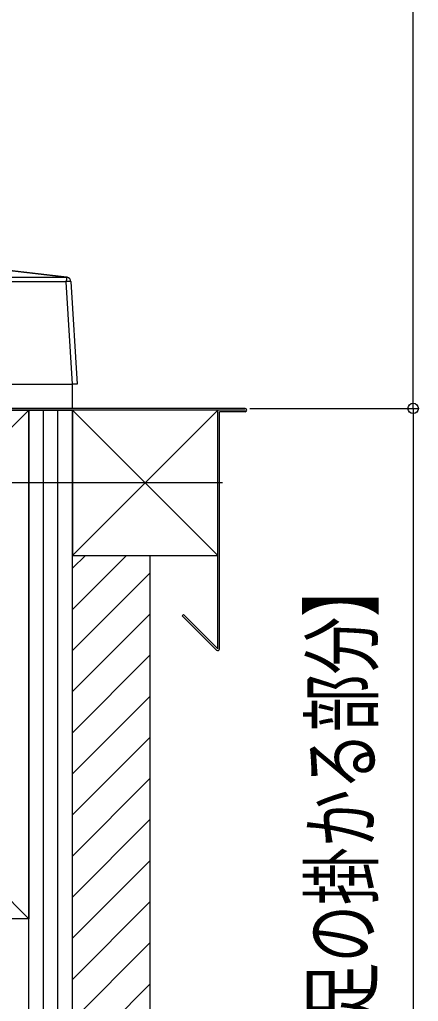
# Model space of a CAD drawing. Units: millimetres, scale not verified. Extents: x -874 to 876, y -1307 to 1301.
# Drawn here: x -536.1 to -453.8, y -1205.6 to -1002.9 of the extents above; entities that cross this region are included whole.
import ezdxf
from ezdxf.enums import TextEntityAlignment as Align

# ---------------------------------------------------------------- set-up
doc = ezdxf.new("R2010")
doc.units = ezdxf.units.MM
doc.header["$LTSCALE"] = 8
for name, color, linetype in [('0-5_YKK_13', 4, 'Continuous'), ('0-6_YKK_D', 6, 'Continuous'), ('0-8_YSS_K', 3, 'Continuous'), ('0-9_YSS_KE', 3, 'Continuous')]:
    doc.layers.add(name, color=color, linetype=linetype)
doc.styles.add('ＭＳ ゴシック', font='')
doc.styles.get('ＭＳ ゴシック').set_extended_font_data('MS Gothic')

msp = doc.modelspace()

# ---------------------------------------------------------------- linework, layer by layer
at = {"layer": '0-5_YKK_13'}
for p, q in [((-526.542, -1057.002), (-646.958, -1057.002)), ((-525.248, -1078.15), (-526.542, -1057.002)), ((-648.252, -1078.15), (-525.248, -1078.15)), ((-525.254, -1083.15), (-525.254, -1078.15)), ((-525.254, -1083.15), (-648.246, -1083.15))]:
    msp.add_line(p, q, dxfattribs=at)
for points in [[(-526.393, -1056.068), (-551.348, -1053.15), (-551.25, -1053.15), (-526.426, -1056.053)], [(-647.107, -1056.068), (-606.699, -1056.068), (-606.698, -1056.112), (-594.802, -1056.112), (-594.801, -1056.068), (-578.699, -1056.068), (-578.698, -1056.112), (-566.802, -1056.112), (-566.801, -1056.068), (-526.393, -1056.068)], [(-526.358, -1056.07), (-526.354, -1056.064), (-526.362, -1056.062)], [(-525.545, -1056.985), (-524.25, -1078.15), (-525.248, -1078.15)]]:
    msp.add_lwpolyline(points, dxfattribs=at)
for centre, radius, start, end in [((-531.036, -1055.691), 4.693, 344.01235, 355.37189), ((-526.039, -1060.987), 4.033, 82.95916, 96.9095), ((-526.543, -1057.046), 1, 79.60191, 83.33019), ((-526.543, -1057.046), 1, 3.5, 79.60191)]:
    msp.add_arc(centre, radius, start, end, dxfattribs=at)
for centre, major_axis, ratio, start_param, end_param in [((-526.542, -1057.063), (-0.94, -1), 0.030496, 4.6613472, 4.6799823), ((-526.393, -1057.063), (2.112, -0.123), 0.469913, 1.58138, 1.5981717)]:
    msp.add_ellipse(centre, major_axis=major_axis, ratio=ratio, start_param=start_param, end_param=end_param, dxfattribs=at)
at = {"layer": '0-6_YKK_D'}
for p, q in [((-454.9, -1083.15), (-454.9, -268.15)), ((-488.6, -1083.15), (-453.9, -1083.15)), ((-488.6, -1083.15), (-453.9, -1083.15)), ((-454.9, -1083.15), (-454.9, -1223.5))]:
    msp.add_line(p, q, dxfattribs=at)
msp.add_circle((-454.9, -1083.15), 1.075, dxfattribs=at)
msp.add_circle((-454.9, -1083.15), 1.075, dxfattribs=at)
at = {"layer": '0-8_YSS_K'}
for p, q in [((-489.6, -1083.15), (-698.9, -1083.15)), ((-489.6, -1083.5), (-698.9, -1083.5)), ((-639.25, -1083.5), (-534.25, -1188.5)), ((-534.25, -1083.5), (-639.25, -1188.5)), ((-531.25, -1223.5), (-531.25, -1083.5)), ((-528.25, -1223.5), (-528.25, -1083.5)), ((-525.25, -1223.5), (-525.25, -1083.5)), ((-525.25, -1083.5), (-495.25, -1113.5)), ((-495.25, -1083.5), (-525.25, -1113.5)), ((-495.25, -1132.8), (-495.25, -1083.5)), ((-489.6, -1083.85), (-494.9, -1083.85)), ((-494.9, -1132.8), (-494.9, -1083.85)), ((-494.25, -1098.5), (-564.25, -1098.5)), ((-514.097, -1113.5), (-525.25, -1124.653)), ((-522.582, -1113.5), (-525.25, -1116.168)), ((-509.25, -1113.5), (-509.25, -1223.5)), ((-509.25, -1117.138), (-525.25, -1133.138)), ((-509.25, -1125.623), (-525.25, -1141.623)), ((-502.569, -1125.976), (-502.321, -1125.729)), ((-495.497, -1133.047), (-502.569, -1125.976)), ((-495.25, -1132.8), (-502.321, -1125.729)), ((-509.25, -1134.109), (-525.25, -1150.109)), ((-509.25, -1142.594), (-525.25, -1158.594)), ((-509.25, -1151.079), (-525.25, -1167.079)), ((-509.25, -1159.564), (-525.25, -1175.564)), ((-509.25, -1168.05), (-525.25, -1184.05)), ((-509.25, -1176.535), (-525.25, -1192.535)), ((-509.25, -1185.02), (-525.25, -1201.02)), ((-509.25, -1193.506), (-525.25, -1209.506)), ((-509.25, -1201.991), (-525.25, -1217.991))]:
    msp.add_line(p, q, dxfattribs=at)
msp.add_lwpolyline([(-534.25, -1223.5), (-534.25, -1083.5), (-525.25, -1083.5)], dxfattribs=at)
msp.add_lwpolyline([(-525.25, -1113.5), (-495.25, -1113.5), (-495.25, -1083.5), (-525.25, -1083.5)], close=True, dxfattribs=at)
for centre, start, end in [((-489.6, -1083.5), 270, 90), ((-495.25, -1132.8), 225, 0)]:
    msp.add_arc(centre, 0.35, start, end, dxfattribs=at)
at = {"layer": '0-9_YSS_KE'}
msp.add_lwpolyline([(-639.25, -1083.5), (-534.25, -1083.5), (-534.25, -1188.5), (-639.25, -1188.5)], close=True, dxfattribs=at)

# ---------------------------------------------------------------- texts
at = {"layer": '0-6_YKK_D', "style": 'ＭＳ ゴシック', "width": 0.7}
msp.add_text('【足の掛かる部分】', height=12.46, rotation=90, dxfattribs=at).set_placement((-459.718, -1221.344), align=Align.BOTTOM_LEFT)

doc.saveas('drawing.dxf')
